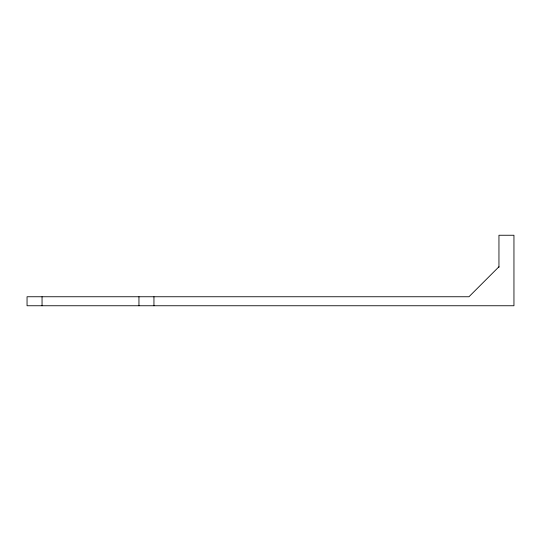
<?xml version="1.0" encoding="UTF-8"?>
<svg xmlns="http://www.w3.org/2000/svg" width="541" height="541" viewBox="0 0 541 541"><rect width="100%" height="100%" fill="white"/><g stroke="black" fill="none" stroke-linecap="round" stroke-linejoin="round"><path stroke-width="0.81" d="M498.951 266.747L468.952 296.752L27.05 296.752L27.05 305.753L513.95 305.753L513.95 235.247L498.951 235.247L498.951 267.295M153.948 296.752L153.948 305.753M138.949 296.752L138.949 305.753M42.049 296.752L42.049 305.753"/></g></svg>
